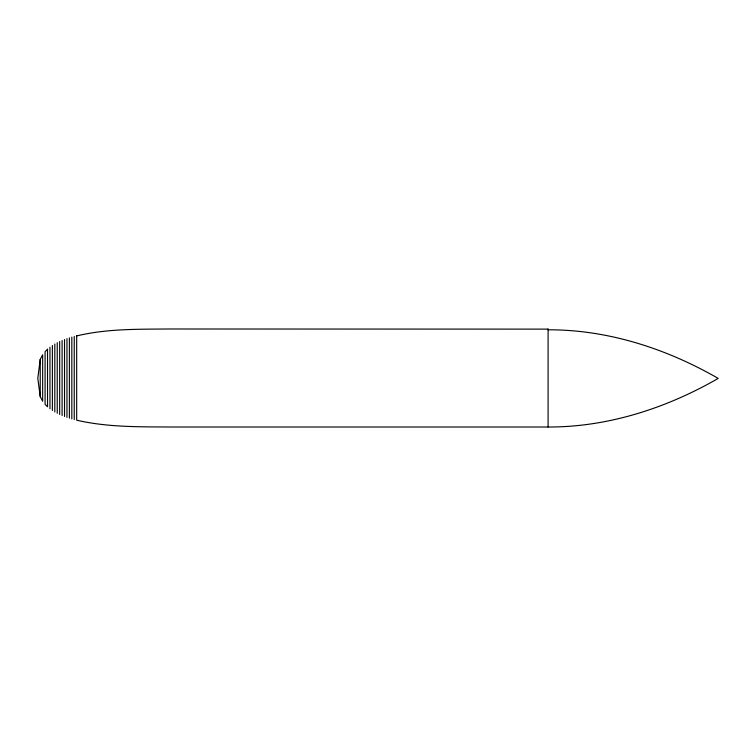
<?xml version="1.0" encoding="UTF-8"?>
<svg xmlns="http://www.w3.org/2000/svg" width="756" height="756" viewBox="0 0 756 756"><rect width="100%" height="100%" fill="white"/><g stroke="black" fill="none" stroke-linecap="round" stroke-linejoin="round"><path stroke-width="1.13" d="M40.229 359.383L37.8 378.312L40.229 396.616L42.657 401.219L42.657 354.781L40.229 359.383L40.229 396.616M47.524 349.281L45.086 351.71L45.086 404.356L47.524 406.794L47.524 349.206M76.677 335.919C106.851 328.652 138.187 329.266 169.023 328.992L548.1 329.125M76.677 335.806L76.677 420.194C107.711 427.376 139.803 426.809 171.451 427.008L548.1 427.008C607.975 427.216 666.65 408.098 718.2 378.406C666.65 348.714 607.975 329.597 548.1 329.805M548.1 328.992L548.1 427.008M74.249 336.429L74.249 419.571M71.82 337.11L71.82 418.89M69.391 337.837L69.391 418.162M66.963 338.641L66.963 417.359M64.534 339.51L64.534 416.49M62.096 340.465L62.096 415.535M59.667 341.523L59.667 414.477M57.239 342.695L57.239 413.305M54.81 344.008L54.81 411.992M52.381 345.492L52.381 410.508M49.953 347.193L49.953 408.807"/></g></svg>
